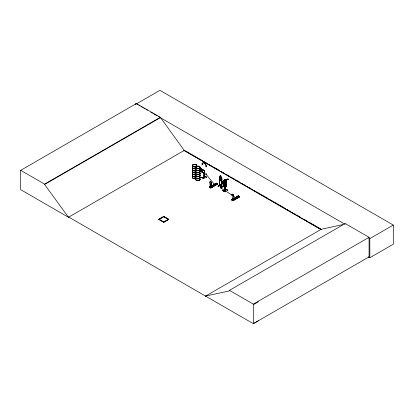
<?xml version="1.0" encoding="UTF-8"?>
<svg xmlns="http://www.w3.org/2000/svg" width="414" height="414" viewBox="0 0 414 414"><rect width="100%" height="100%" fill="white"/><g stroke="black" fill="none" stroke-linecap="round" stroke-linejoin="round"><path stroke-width="0.62" d="M223.555 184.773L223.715 184.887M225.925 181.818L224.631 181.358L224.574 182.864L224.874 182.998L225.925 181.818L225.625 181.684M224.874 182.998L224.931 181.492L224.631 181.358M226.028 186.497L224.274 183.185L226.267 186.616L226.106 186.378M226.039 186.021C226.52 187.097 227.058 187.014 223.865 185.022M210.612 186.45L210.198 186.849L210.074 182.998A1.175 0.683 59.5 0 1 210.074 181.642A1.175 0.683 59.5 0 1 211.259 182.31A1.175 0.683 59.5 0 1 211.259 183.666L211.083 187.257L210.069 186.724M211.135 187.231L211.311 183.635A1.175 0.683 59.5 0 0 211.311 182.284A1.175 0.683 59.5 0 0 210.126 181.611A1.175 0.683 59.5 0 0 210.126 182.967L210.296 186.755L211.538 187.475L211.538 186.978L210.767 187.319L210.767 187.718L209.701 187.118L210.379 186.321L209.608 186.667L209.779 187.387L216.6 183.547L209.939 187.475M233.217 199.895L233.439 196.267A1.175 0.683 59.5 0 0 233.439 194.916A1.175 0.683 59.5 0 0 232.254 194.244A1.175 0.683 59.5 0 0 232.202 195.631L232.378 199.419L233.263 199.864L232.389 199.201M210.146 186.75L210.064 186.652M204.542 170.998L204.309 170.589M204.64 173.233L204.542 173.601L204.552 170.728M210.136 186.642L210.333 186.833M209.701 187.118C210.731 184.923 210.881 188.204 210.1 187.278L210.26 186.569M232.311 199.248C233.294 198.911 232.244 199.543 232.414 199.201M204.542 170.796L204.542 173.569M204.309 173.461L204.464 170.899L204.112 177.497L204.133 172.648C203.165 171.665 202.932 172.954 203.967 173.052L203.931 172.586M204.418 173.383L204.552 173.601M204.656 173.523L204.283 173.218M213.759 185.11C214.535 184.095 214.566 186.072 213.759 185.032M214.54 185.027L214.054 185.249L213.81 184.918M236.56 197.897L236.006 197.902L236.001 197.504M193.105 166.242L193.617 166.299L193.183 166.159M193.648 166.288L193.322 166.511M196.029 164.901L195.77 164.782M196.039 164.875L195.729 164.984L196.029 164.85M196.671 168.027L196.484 168.374M196.49 168.203L196.935 168.239M196.955 168.239L196.484 168.1M197.054 168.286L196.79 168.074M199.315 166.899L199.134 166.666M199.087 166.728L199.346 166.878M222.587 182.584L224.134 185.26L226.349 186.507L226.386 181.694L224.176 180.142L223.927 183.288M210.043 187.309L210.043 186.471L210.679 186.59M232.425 199.253C232.58 199.253 232.311 199.31 232.709 199.103M206.275 174.071C206.519 173.062 205.142 174.289 205.924 174.444M225.175 191.625C217.438 187.097 230.489 194.818 222.577 190.388M222.68 190.321L225.056 191.832M210.312 186.817L210.519 186.435M226.101 184.991L226.401 184.214L226.122 185.032L224.667 184.22M221.832 180.411L221.521 181.197L219.606 180.095L219.384 178.993M232.751 199.274L232.559 200.159L232.704 199.289M227.824 179.469L228.047 179.05L228.347 179.184L227.948 179.567A2.805 1.609 -65.5 0 0 225.558 181.699M205.215 176.519L202.751 177.994M220.491 184.81L218.142 186.165M220.605 184.851L218.121 186.29M225.299 181.611L225.475 181.223A3.276 1.879 -65.5 0 1 228.093 179.127L228.347 179.184M223.793 190.926L226.277 189.384L223.669 190.895M219.379 185.389L219.663 185.425M221.578 186.657L221.888 186.973M221.914 186.74L219.71 185.451M226.122 181.197L226.484 186.414L223.943 184.934L223.808 185.249L224.274 185.151L224.269 184.634M226.458 185.705L226.122 185.622L226.365 185.782M204.64 170.998L201.069 168.907M224.937 185.57L224.492 185.544M225.516 186.15L225.221 186.031L225.661 186.036M224.792 185.425L224.792 190.471L224.512 190.373L224.937 190.357M225.439 190.921L225.413 185.891L225.464 190.947L225.687 185.989M225.661 190.792L225.49 186.134M193.638 166.262L193.322 166.133M196.955 168.177L196.79 168.338M222.882 183.759L223.503 184.525L225.459 185.591L223.498 184.535L222.08 181.943L224.419 183.402L225.459 185.591L225.356 185.094M222.256 181.648L223.984 183.164L224.533 184.634L223.058 183.464L222.282 181.617L222.639 182.258M223.084 182.108L224.497 183.314M226.241 186.6L223.803 185.224L222.059 181.922L224.057 185.353L224.186 184.52M223.275 185.519L223.829 184.913L224.222 185.136L223.689 185.798L223.275 185.519L223.689 185.798M223.301 185.576L223.829 184.913M223.669 185.741L224.279 185.141M204.128 178.636C199.015 176.193 201.965 177.166 204.133 178.796M203.89 172.56L204.159 177.471M224.962 185.586L224.492 185.565M225.263 186.036L225.263 190.823L225.237 185.989M224.962 190.373L224.983 185.544M204.081 172.4L203.854 172.571M213.81 184.996L214.245 184.887M224.202 180.126C223.669 180.556 224.719 182.243 224.243 183.366M220.196 176.602L219.353 176.483L219.368 185.679L221.826 187.071L221.832 177.875L220.988 177.088L221.366 177.653L221.366 179.412L220.962 179.935L220.196 179.495L219.787 178.501L220.196 175.66L221.014 176.131L220.962 177.104M219.384 176.514L219.653 176.323M210.71 187.904L217.521 183.847L216.263 183.138L209.536 187.252M216.196 183.319L217.624 184.111L210.876 187.935M209.763 187.387L209.945 187.475M210.633 187.801L217.376 183.976M210.762 187.93L210.866 187.376L211.538 186.978M231.664 199.884L232.616 199.289L232.233 199.072L232.233 199.91M239.737 196.743L233.061 200.666L239.758 196.743L238.397 195.77L238.464 196.029M232.684 200.448L239.654 196.572L238.397 195.869L233.299 198.875M232.896 200.567L232.994 200.009L233.672 199.61L232.896 199.952L232.896 200.35L231.835 199.75L232.508 198.953M213.184 184.954C216.889 186.579 211.388 185.151 213.857 184.556L215.114 185.363L213.857 184.556M214.462 184.199C218.168 185.829 212.667 184.401 215.135 183.8L216.393 184.613L215.135 183.8M215.585 183.537C219.291 185.161 213.795 183.733 216.263 183.138M210.488 186.507L216.418 183.443L210.778 186.667M209.696 187.34L216.506 183.376M210.519 187.796L217.283 183.806M210.55 187.816L217.283 183.852M224.761 179.495L225.583 179.955L224.761 179.495L224.362 182.351L224.776 183.34L225.547 183.769L225.956 183.242L225.951 181.477M211.243 187.563L217.521 183.847M226.122 185.032L224.678 184.194M232.202 195.631L232.254 195.599A1.175 0.683 59.5 0 1 232.254 194.244A1.175 0.683 59.5 0 1 233.387 194.947A1.175 0.683 59.5 0 1 233.387 196.298L233.439 196.267M233.092 200.676L231.721 199.848L231.736 199.3L232.414 198.901L232.456 199.465M237.248 197.897C236.787 199.01 234.231 197.566 235.99 197.188L237.248 197.995L235.99 197.188M238.526 197.147C238.066 198.254 235.509 196.81 237.269 196.433L238.526 197.245L237.269 196.433M239.649 196.479C239.194 197.592 236.637 196.148 238.397 195.77M233.408 198.88L238.407 195.931M233.465 198.974L238.397 195.869M231.799 199.957L238.185 196.5M232.652 200.428L239.411 196.438M239.654 196.572L233.004 200.567M68.786 217.127L68.517 217.288L20.7 189.679L20.7 170.335L136.434 103.516L160.327 117.307L184.22 150.448L321.016 229.428M136.434 103.516L136.434 103.873L159.902 90.324L393.3 225.076L393.3 244.224L369.831 257.772L368.155 256.799M20.7 170.335L44.593 184.126L160.327 117.307M258.398 320.788L253.332 323.676L68.755 217.112L68.481 217.267L44.593 184.484L160.327 117.664M68.481 217.267L184.489 150.292M204.651 170.93L200.474 168.405L204.532 171.034M200.474 168.664L200.562 168.358M201.815 169.145L202.627 169.906L202.601 172.136L201.784 171.955M200.474 170.961L204.045 173.021M203.854 172.493L204.03 172.074L204.2 172.374M203.9 172.654L204.107 172.457M204.407 172.493L204.133 172.731L203.284 172.296M202.612 177.916L205.235 176.561M203.026 178.155L205.515 176.721M203.165 178.227L205.649 176.794M204.133 175.924L206.757 177.28L204.133 175.764M219.617 176.297L221.8 177.896L221.795 187.071M221.014 176.131L220.196 175.722M219.591 178.118L219.368 177.989L219.617 185.793L219.492 185.327M221.578 179.267L221.888 179.345L221.578 179.267L221.578 186.957M223.917 180.338L224.228 180.416M158.81 219.291L163.784 216.418L168.762 219.291L163.784 222.323L158.81 219.291L163.784 222.163L168.762 219.291M158.81 219.451L163.784 216.579L168.762 219.451M163.784 216.739L159.09 219.451L163.784 222.002L168.482 219.451L163.784 216.739L163.784 216.418M218.002 186.248L220.626 184.732M226.127 181.601L226.437 181.679L226.127 181.601L226.147 186.352L226.215 181.549M220.626 187.604C228.399 183.309 215.44 190.745 223.13 186.191M226.158 185.658L226.484 186.388M225.33 188.82L227.814 190.259L225.19 188.743M224.083 190.973L226.587 189.56M224.222 191.206L226.706 189.762M205.282 296.248L321.29 229.268L342.663 224.621M205.551 296.088L229.444 290.892L229.444 290.338L345.178 223.519L369.071 237.31L369.071 256.856L253.332 323.676L253.332 304.13L369.071 237.31M345.178 224.072L344.909 224.233L158.66 116.701M368.724 237.983L369.831 238.624L393.3 225.076M253.332 304.688L258.398 301.801M236.078 197.468L235.902 197.804M224.755 185.415L224.683 190.471M224.683 190.212L224.983 190.331M223.793 184.887L223.669 184.644M236.078 197.545L236.653 197.68M236.477 197.856L235.944 197.778M193.529 166.345L193.41 166.205M219.43 185.586L221.888 186.993M221.64 186.859L221.666 180.494M199.729 170.113L200.583 170.03L201.551 171.21L200.754 169.942L201.546 169.885L201.52 169.554L200.578 169.636L199.729 168.57M225.211 188.862L227.71 190.295M199.672 169.776L200.392 169.714L199.672 168.824M236.171 197.525L236.668 197.737M224.155 185.203L223.933 184.406M219.456 185.596L219.41 176.499M219.575 185.777L219.679 179.981M204.112 172.71L204.081 177.487M196.728 168.006L197.033 168.156M210.943 188.044L209.608 187.164M232.057 200.107L231.742 199.864M228.031 179.039L227.793 178.993A3.276 1.879 -65.5 0 0 225.18 181.089L224.999 181.477L225.304 181.601M225.413 190.937L225.413 185.891M220.926 187.966L221.138 188.463L221.449 188.546L220.926 187.966L236.855 198.301M214.338 184.83L214.54 185.105M227.871 179.479L228.166 179.614M221.723 187.972L221.309 187.402L221.464 187.765M222.054 181.969L222.654 182.32M237.719 196.169L238.976 196.878M236.591 196.831L237.848 197.545M235.312 197.587L236.57 198.296M232.171 199.108L232.559 199.32M223.855 184.97L224.248 185.193M224.755 184.939L226.21 185.767L224.186 184.711M136.434 103.873L137.546 104.514M138.659 105.156L139.772 105.798M140.879 106.439L142.545 107.402M143.658 108.044L144.771 108.685M145.883 109.327L147.55 110.29M150.882 112.215L152.549 113.177M153.661 113.819L156.994 115.739M185.607 150.934L189.514 153.19M190.631 153.837L192.308 154.805M193.421 155.447L194.539 156.094M195.656 156.735L197.333 157.703M198.451 158.35L199.564 158.997M200.681 159.638L202.358 160.606M203.476 161.253L204.588 161.895M206.265 162.862L207.383 163.509M208.501 164.151L209.613 164.798M211.29 165.766L212.408 166.407M213.526 167.054L219.668 170.599M221.34 171.567L224.693 173.502M225.806 174.144L229.718 176.4M230.831 177.047L232.508 178.015M233.625 178.657L234.743 179.303M235.861 179.95L237.532 180.913M238.65 181.56L239.768 182.207M241.44 183.169L242.557 183.816M243.675 184.463L245.352 185.431M246.47 186.072L247.582 186.719M248.7 187.361L250.377 188.329M251.495 188.975L252.607 189.617M254.284 190.585L255.402 191.232M256.52 191.873L260.427 194.13M261.544 194.777L267.687 198.322M268.8 198.968L272.712 201.225M273.825 201.866L277.737 204.128M278.85 204.77L280.526 205.737M281.644 206.384L282.762 207.026M283.88 207.673L285.551 208.64M286.669 209.282L287.787 209.929M289.458 210.897L290.576 211.538M291.694 212.185L292.812 212.827M294.489 213.795L295.601 214.442M296.719 215.083L300.626 217.345M304.538 219.601L307.887 221.531M309.004 222.178L315.706 226.044M316.819 226.691L320.731 228.947M183.852 150.396L321.098 229.635M204.651 170.734L199.6 167.898L201.784 169.191M199.61 168.405L201.132 169.285L201.784 170.133L201.784 171.013L201.132 171.106L199.61 170.226M221.531 181.141L219.653 180.059L219.41 179.003M199.61 168.876L201.132 169.756L201.132 170.635L199.61 169.756M204.407 172.571L203.957 172.431M201.069 171.205L204.651 173.285M204.64 173.554L199.61 170.697L204.045 173.28M224.714 185.669L224.714 190.456M204.149 175.872L206.617 177.358M219.705 185.544L221.764 186.766M229.444 290.338L253.332 304.13M204.356 172.54L204.112 172.302M238.707 196.164L231.99 200.003M223.136 186.316L220.652 187.749M220.766 187.837L223.255 186.398M205.784 173.921L215.114 185.265M224.274 183.185L226.267 186.616M222.365 182.455L223.979 185.348M225.583 179.955L225.563 180.918L225.532 179.986M225.547 183.014L225.537 181.249L224.766 180.82L224.776 182.584M224.786 179.541L224.792 180.488M224.14 180.468L224.155 183.418M224 180.287L224.015 183.236M369.831 238.624L369.831 257.772M233.672 199.61L233.672 200.107M233.574 199.553L233.574 199.952M226.298 189.379L223.808 190.813M211.44 186.921L211.44 187.319M203.352 172.255L203.352 172.695M163.784 222.002L163.784 222.323M135.497 103.443L135.497 104.711M44.593 184.126L44.593 184.484M196.143 170.496A2.225 1.283 0 0 1 193.219 170.604A2.225 1.283 0 0 1 192.645 168.943M196.122 170.604A2.189 1.263 0 0 1 193.24 170.713A2.189 1.263 0 0 1 192.676 169.078M196.112 172.25A2.179 1.258 0 0 1 193.245 172.359A2.179 1.258 0 0 1 192.681 170.734M196.122 172.369A2.189 1.263 0 0 1 193.24 172.478A2.189 1.263 0 0 1 192.676 170.842M196.143 168.384A2.225 1.283 0 0 1 193.219 168.493A2.225 1.283 0 0 1 192.645 166.832M196.122 170.252A2.194 1.268 0 0 1 193.234 170.361A2.194 1.268 0 0 1 192.67 168.721M196.122 168.493A2.194 1.268 0 0 1 193.234 168.601A2.194 1.268 0 0 1 192.67 166.961M196.143 170.387A2.225 1.283 0 0 1 193.219 170.496A2.225 1.283 0 0 1 192.645 168.834M196.143 168.275A2.225 1.283 0 0 1 193.219 168.384A2.225 1.283 0 0 1 192.645 166.723M196.122 168.136A2.189 1.263 0 0 1 193.24 168.244A2.189 1.263 0 0 1 192.676 166.609M196.143 176.519A2.225 1.283 0 0 1 193.219 176.628A2.225 1.283 0 0 1 192.645 174.967M196.122 176.628A2.189 1.263 0 0 1 193.24 176.737A2.189 1.263 0 0 1 192.676 175.101M196.112 178.274A2.179 1.258 0 0 1 193.245 178.382A2.179 1.258 0 0 1 192.681 176.757M196.122 172.571A2.189 1.263 0 0 1 193.24 172.679A2.189 1.263 0 0 1 192.676 171.044M196.122 178.393A2.189 1.263 0 0 1 193.24 178.501A2.189 1.263 0 0 1 192.676 176.866M196.127 172.462A2.199 1.268 0 0 1 193.234 172.571A2.199 1.268 0 0 1 192.67 170.93M196.143 174.408A2.225 1.283 0 0 1 193.219 174.517A2.225 1.283 0 0 1 192.645 172.855M196.122 176.276A2.194 1.268 0 0 1 193.234 176.385A2.194 1.268 0 0 1 192.67 174.744M196.122 174.517A2.194 1.268 0 0 1 193.234 174.625A2.194 1.268 0 0 1 192.67 172.985M196.143 176.411A2.225 1.283 0 0 1 193.219 176.519A2.225 1.283 0 0 1 192.645 174.858M196.143 174.299A2.225 1.283 0 0 1 193.219 174.408A2.225 1.283 0 0 1 192.645 172.747M196.122 174.159A2.189 1.263 0 0 1 193.24 174.268A2.189 1.263 0 0 1 192.676 172.633M199.817 170.858A2.225 1.283 0 0 1 197.887 172.788A2.225 1.283 0 0 1 195.962 170.858M199.786 170.992A2.189 1.263 0 0 1 197.887 172.892A2.189 1.263 0 0 1 195.993 170.992M199.776 172.648A2.179 1.258 0 0 1 197.887 174.532A2.179 1.258 0 0 1 195.998 172.648M199.791 172.762A2.199 1.268 0 0 1 197.887 174.667A2.199 1.268 0 0 1 195.982 172.762M199.817 168.746A2.225 1.283 0 0 1 197.887 170.671A2.225 1.283 0 0 1 195.962 168.746M199.786 170.64A2.189 1.263 0 0 1 197.887 172.534A2.189 1.263 0 0 1 195.993 170.64M199.786 168.876A2.194 1.268 0 0 1 197.887 170.78A2.194 1.268 0 0 1 195.988 168.876M199.817 170.749A2.225 1.283 0 0 1 197.887 172.679A2.225 1.283 0 0 1 195.962 170.749M199.817 168.638A2.225 1.283 0 0 1 197.887 170.563A2.225 1.283 0 0 1 195.962 168.638M199.786 168.524A2.189 1.263 0 0 1 197.887 170.423A2.189 1.263 0 0 1 195.993 168.524M199.817 176.881A2.225 1.283 0 0 1 197.887 178.812A2.225 1.283 0 0 1 195.962 176.881M199.786 177.016A2.189 1.263 0 0 1 197.887 178.915A2.189 1.263 0 0 1 195.993 177.016M199.776 178.672A2.179 1.258 0 0 1 197.887 180.556A2.179 1.258 0 0 1 195.998 178.672M199.776 172.959A2.179 1.258 0 0 1 197.887 174.848A2.179 1.258 0 0 1 195.998 172.959M199.791 178.708A2.199 1.268 0 0 1 197.887 180.613A2.199 1.268 0 0 1 195.982 178.708M199.786 178.791A2.189 1.263 0 0 1 197.887 180.685A2.189 1.263 0 0 1 195.993 178.791M199.791 172.85A2.199 1.268 0 0 1 197.887 174.755A2.199 1.268 0 0 1 195.982 172.85M199.817 174.77A2.225 1.283 0 0 1 197.887 176.695A2.225 1.283 0 0 1 195.962 174.77M199.786 176.664A2.189 1.263 0 0 1 197.887 178.558A2.189 1.263 0 0 1 195.993 176.664M199.786 174.905A2.189 1.263 0 0 1 197.887 176.799A2.189 1.263 0 0 1 195.993 174.905M199.817 176.773A2.225 1.283 0 0 1 197.887 178.703A2.225 1.283 0 0 1 195.962 176.773M199.817 174.661A2.225 1.283 0 0 1 197.887 176.587A2.225 1.283 0 0 1 195.962 174.661M199.786 174.548A2.189 1.263 0 0 1 197.887 176.447A2.189 1.263 0 0 1 195.993 174.548M225.257 181.56A2.805 1.609 -65.5 0 1 225.413 181.228M225.785 180.607A2.805 1.609 -65.5 0 1 227.426 179.433M223.865 183.169L223.736 183.583L224.709 184.644L223.648 183.625L223.281 183.847L223.389 183.386L222.463 182.372L223.472 183.335L223.581 182.998L223.865 183.169M206.26 174.449C206.757 175.515 207.052 173.016 206.26 174.449M206.726 166.651L206.224 166.92L205.717 166.071L206.068 166.268A2.468 1.423 60 0 0 204.325 163.251A2.468 1.423 60 0 0 202.581 164.254L202.922 164.456L202.389 164.705L201.851 163.835L202.198 164.037A2.955 1.708 60 0 1 204.288 162.831A2.955 1.708 60 0 1 206.379 166.449L206.726 166.651M223.011 182.113L222.52 181.839L223.011 182.113M223.57 182.936L222.799 182.507L223.472 183.697L224.243 184.126L223.57 182.936M225.392 180.069L224.9 179.795L225.397 180.385L225.392 180.069M220.822 176.24L220.336 175.96L220.822 176.555L220.822 176.24M220.962 177.42L220.196 176.98L220.196 178.739L220.962 179.179L220.962 177.42M193.473 166.645A2.199 1.268 0 0 0 196.769 165.548A2.199 1.268 0 0 0 193.473 164.446A2.199 1.268 0 0 0 193.473 166.645M193.483 166.738A2.179 1.258 0 0 0 196.753 165.652A2.179 1.258 0 0 0 193.483 164.56A2.184 1.263 0 0 0 193.478 166.749A2.184 1.263 0 0 0 196.759 165.657A2.184 1.263 0 0 0 193.478 164.56A2.179 1.258 0 0 0 193.483 166.738M196.79 168.488A2.199 1.268 0 0 0 200.086 167.391A2.199 1.268 0 0 0 196.79 166.293A2.199 1.268 0 0 0 196.79 168.488M196.795 168.653A2.184 1.263 0 0 0 200.076 167.561A2.184 1.263 0 0 0 196.795 166.469A2.184 1.263 0 0 0 196.795 168.653M196.79 168.56A2.199 1.268 0 0 0 200.086 167.463A2.199 1.268 0 0 0 196.79 166.361A2.199 1.268 0 0 0 196.79 168.56"/></g></svg>
